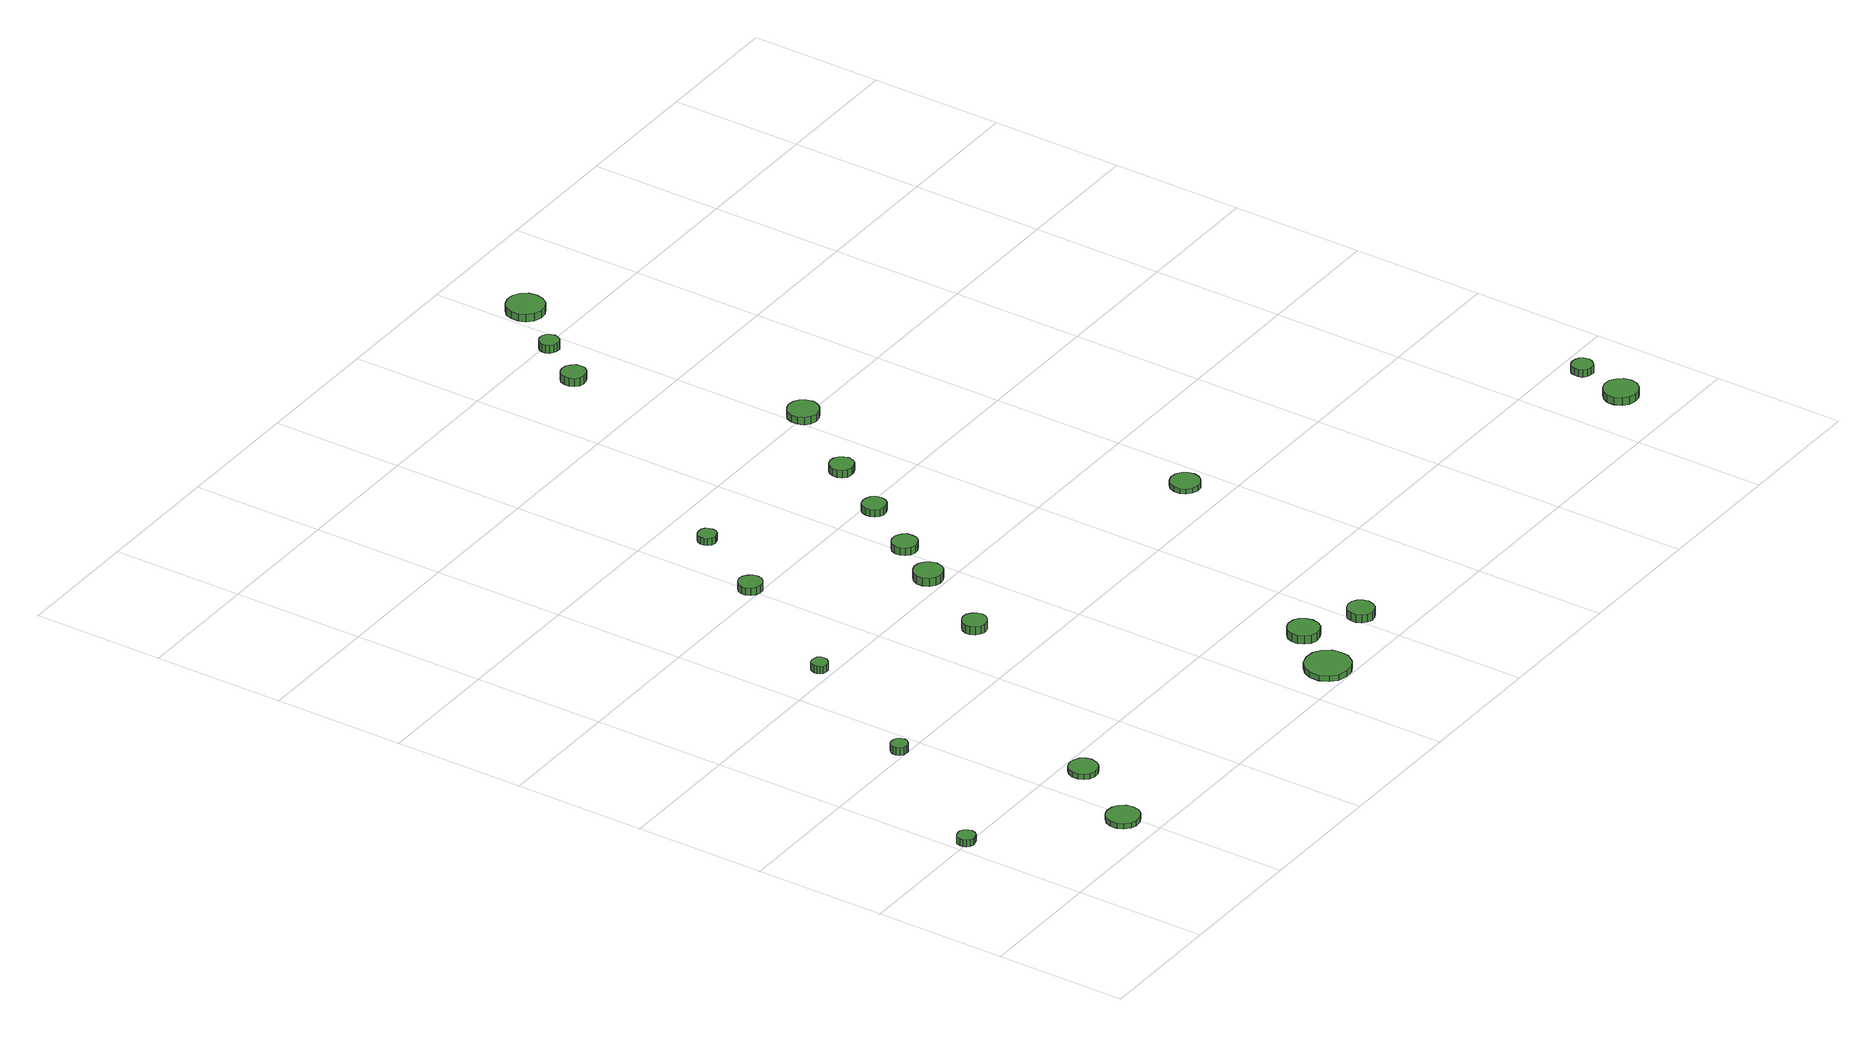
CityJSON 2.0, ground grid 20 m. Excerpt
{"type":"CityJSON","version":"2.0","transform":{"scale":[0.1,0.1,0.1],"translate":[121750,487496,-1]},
"CityObjects":{
"tree1":{"type":"SolitaryVegetationObject","attributes":{"function":"something"},"geometry":[{"type":"MultiSurface","lod":"1","boundaries":[[[0,1,2,3,4,5,6,7,8,9,10,11,12,13,14]],[[15,16,17,18,19,20,21,22,23,24,25,26,27,28,29]],[[0,29,28,1]],[[1,28,27,2]],[[2,27,26,3]],[[3,26,25,4]],[[4,25,24,5]],[[5,24,23,6]],[[6,23,22,7]],[[7,22,21,8]],[[8,21,20,9]],[[9,20,19,10]],[[10,19,18,11]],[[11,18,17,12]],[[12,17,16,13]],[[13,16,15,14]],[[14,15,29,0]]]}]},
"tree2":{"type":"SolitaryVegetationObject","attributes":{"function":"something"},"geometry":[{"type":"MultiSurface","lod":"1","boundaries":[[[30,31,32,33,34,35,36,37,38,39,40,41,42,43,44]],[[45,46,47,48,49,50,51,52,53,54,55,56,57,58,59]],[[30,59,58,31]],[[31,58,57,32]],[[32,57,56,33]],[[33,56,55,34]],[[34,55,54,35]],[[35,54,53,36]],[[36,53,52,37]],[[37,52,51,38]],[[38,51,50,39]],[[39,50,49,40]],[[40,49,48,41]],[[41,48,47,42]],[[42,47,46,43]],[[43,46,45,44]],[[44,45,59,30]]]}]},
"tree3":{"type":"SolitaryVegetationObject","attributes":{"function":"something"},"geometry":[{"type":"MultiSurface","lod":"1","boundaries":[[[60,61,62,63,64,65,66,67,68,69,70,71,72,73,74]],[[75,76,77,78,79,80,81,82,83,84,85,86,87,88,89]],[[60,89,88,61]],[[61,88,87,62]],[[62,87,86,63]],[[63,86,85,64]],[[64,85,84,65]],[[65,84,83,66]],[[66,83,82,67]],[[67,82,81,68]],[[68,81,80,69]],[[69,80,79,70]],[[70,79,78,71]],[[71,78,77,72]],[[72,77,76,73]],[[73,76,75,74]],[[74,75,89,60]]]}]},
"tree4":{"type":"SolitaryVegetationObject","attributes":{"function":"something"},"geometry":[{"type":"MultiSurface","lod":"1","boundaries":[[[90,91,92,93,94,95,96,97,98,99,100,101,102,103,104]],[[105,106,107,108,109,110,111,112,113,114,115,116,117,118,119]],[[90,119,118,91]],[[91,118,117,92]],[[92,117,116,93]],[[93,116,115,94]],[[94,115,114,95]],[[95,114,113,96]],[[96,113,112,97]],[[97,112,111,98]],[[98,111,110,99]],[[99,110,109,100]],[[100,109,108,101]],[[101,108,107,102]],[[102,107,106,103]],[[103,106,105,104]],[[104,105,119,90]]]}]},
"tree5":{"type":"SolitaryVegetationObject","attributes":{"function":"something"},"geometry":[{"type":"MultiSurface","lod":"1","boundaries":[[[120,121,122,123,124,125,126,127,128,129,130,131,132,133,134]],[[135,136,137,138,139,140,141,142,143,144,145,146,147,148,149]],[[120,149,148,121]],[[121,148,147,122]],[[122,147,146,123]],[[123,146,145,124]],[[124,145,144,125]],[[125,144,143,126]],[[126,143,142,127]],[[127,142,141,128]],[[128,141,140,129]],[[129,140,139,130]],[[130,139,138,131]],[[131,138,137,132]],[[132,137,136,133]],[[133,136,135,134]],[[134,135,149,120]]]}]},
"tree6":{"type":"SolitaryVegetationObject","attributes":{"function":"something"},"geometry":[{"type":"MultiSurface","lod":"1","boundaries":[[[150,151,152,153,154,155,156,157,158,159,160,161,162,163,164]],[[165,166,167,168,169,170,171,172,173,174,175,176,177,178,179]],[[150,179,178,151]],[[151,178,177,152]],[[152,177,176,153]],[[153,176,175,154]],[[154,175,174,155]],[[155,174,173,156]],[[156,173,172,157]],[[157,172,171,158]],[[158,171,170,159]],[[159,170,169,160]],[[160,169,168,161]],[[161,168,167,162]],[[162,167,166,163]],[[163,166,165,164]],[[164,165,179,150]]]}]},
"tree7":{"type":"SolitaryVegetationObject","attributes":{"function":"something"},"geometry":[{"type":"MultiSurface","lod":"1","boundaries":[[[180,181,182,183,184,185,186,187,188,189,190,191,192,193,194]],[[195,196,197,198,199,200,201,202,203,204,205,206,207,208,209]],[[180,209,208,181]],[[181,208,207,182]],[[182,207,206,183]],[[183,206,205,184]],[[184,205,204,185]],[[185,204,203,186]],[[186,203,202,187]],[[187,202,201,188]],[[188,201,200,189]],[[189,200,199,190]],[[190,199,198,191]],[[191,198,197,192]],[[192,197,196,193]],[[193,196,195,194]],[[194,195,209,180]]]}]},
"tree8":{"type":"SolitaryVegetationObject","attributes":{"function":"something"},"geometry":[{"type":"MultiSurface","lod":"1","boundaries":[[[210,211,212,213,214,215,216,217,218,219,220,221,222,223,224]],[[225,226,227,228,229,230,231,232,233,234,235,236,237,238,239]],[[210,239,238,211]],[[211,238,237,212]],[[212,237,236,213]],[[213,236,235,214]],[[214,235,234,215]],[[215,234,233,216]],[[216,233,232,217]],[[217,232,231,218]],[[218,231,230,219]],[[219,230,229,220]],[[220,229,228,221]],[[221,228,227,222]],[[222,227,226,223]],[[223,226,225,224]],[[224,225,239,210]]]}]},
"tree9":{"type":"SolitaryVegetationObject","attributes":{"function":"something"},"geometry":[{"type":"MultiSurface","lod":"1","boundaries":[[[240,241,242,243,244,245,246,247,248,249,250,251,252,253,254]],[[255,256,257,258,259,260,261,262,263,264,265,266,267,268,269]],[[240,269,268,241]],[[241,268,267,242]],[[242,267,266,243]],[[243,266,265,244]],[[244,265,264,245]],[[245,264,263,246]],[[246,263,262,247]],[[247,262,261,248]],[[248,261,260,249]],[[249,260,259,250]],[[250,259,258,251]],[[251,258,257,252]],[[252,257,256,253]],[[253,256,255,254]],[[254,255,269,240]]]}]},
"tree10":{"type":"SolitaryVegetationObject","attributes":{"function":"something"},"geometry":[{"type":"MultiSurface","lod":"1","boundaries":[[[270,271,272,273,274,275,276,277,278,279,280,281,282,283,284]],[[285,286,287,288,289,290,291,292,293,294,295,296,297,298,299]],[[270,299,298,271]],[[271,298,297,272]],[[272,297,296,273]],[[273,296,295,274]],[[274,295,294,275]],[[275,294,293,276]],[[276,293,292,277]],[[277,292,291,278]],[[278,291,290,279]],[[279,290,289,280]],[[280,289,288,281]],[[281,288,287,282]],[[282,287,286,283]],[[283,286,285,284]],[[284,285,299,270]]]}]},
"tree11":{"type":"SolitaryVegetationObject","attributes":{"function":"something"},"geometry":[{"type":"MultiSurface","lod":"1","boundaries":[[[300,301,302,303,304,305,306,307,308,309,310,311,312,313,314]],[[315,316,317,318,319,320,321,322,323,324,325,326,327,328,329]],[[300,329,328,301]],[[301,328,327,302]],[[302,327,326,303]],[[303,326,325,304]],[[304,325,324,305]],[[305,324,323,306]],[[306,323,322,307]],[[307,322,321,308]],[[308,321,320,309]],[[309,320,319,310]],[[310,319,318,311]],[[311,318,317,312]],[[312,317,316,313]],[[313,316,315,314]],[[314,315,329,300]]]}]},
"tree12":{"type":"SolitaryVegetationObject","attributes":{"function":"something"},"geometry":[{"type":"MultiSurface","lod":"1","boundaries":[[[330,331,332,333,334,335,336,337,338,339,340,341,342,343,344]],[[345,346,347,348,349,350,351,352,353,354,355,356,357,358,359]],[[330,359,358,331]],[[331,358,357,332]],[[332,357,356,333]],[[333,356,355,334]],[[334,355,354,335]],[[335,354,353,336]],[[336,353,352,337]],[[337,352,351,338]],[[338,351,350,339]],[[339,350,349,340]],[[340,349,348,341]],[[341,348,347,342]],[[342,347,346,343]],[[343,346,345,344]],[[344,345,359,330]]]}]},
"tree13":{"type":"SolitaryVegetationObject","attributes":{"function":"something"},"geometry":[{"type":"MultiSurface","lod":"1","boundaries":[[[360,361,362,363,364,365,366,367,368,369,370,371,372,373,374]],[[375,376,377,378,379,380,381,382,383,384,385,386,387,388,389]],[[360,389,388,361]],[[361,388,387,362]],[[362,387,386,363]],[[363,386,385,364]],[[364,385,384,365]],[[365,384,383,366]],[[366,383,382,367]],[[367,382,381,368]],[[368,381,380,369]],[[369,380,379,370]],[[370,379,378,371]],[[371,378,377,372]],[[372,377,376,373]],[[373,376,375,374]],[[374,375,389,360]]]}]},
"tree14":{"type":"SolitaryVegetationObject","attributes":{"function":"something"},"geometry":[{"type":"MultiSurface","lod":"1","boundaries":[[[390,391,392,393,394,395,396,397,398,399,400,401,402,403,404]],[[405,406,407,408,409,410,411,412,413,414,415,416,417,418,419]],[[390,419,418,391]],[[391,418,417,392]],[[392,417,416,393]],[[393,416,415,394]],[[394,415,414,395]],[[395,414,413,396]],[[396,413,412,397]],[[397,412,411,398]],[[398,411,410,399]],[[399,410,409,400]],[[400,409,408,401]],[[401,408,407,402]],[[402,407,406,403]],[[403,406,405,404]],[[404,405,419,390]]]}]},
"tree15":{"type":"SolitaryVegetationObject","attributes":{"function":"something"},"geometry":[{"type":"MultiSurface","lod":"1","boundaries":[[[420,421,422,423,424,425,426,427,428,429,430,431,432,433,434]],[[435,436,437,438,439,440,441,442,443,444,445,446,447,448,449]],[[420,449,448,421]],[[421,448,447,422]],[[422,447,446,423]],[[423,446,445,424]],[[424,445,444,425]],[[425,444,443,426]],[[426,443,442,427]],[[427,442,441,428]],[[428,441,440,429]],[[429,440,439,430]],[[430,439,438,431]],[[431,438,437,432]],[[432,437,436,433]],[[433,436,435,434]],[[434,435,449,420]]]}]},
"tree16":{"type":"SolitaryVegetationObject","attributes":{"function":"something"},"geometry":[{"type":"MultiSurface","lod":"1","boundaries":[[[450,451,452,453,454,455,456,457,458,459,460,461,462,463,464]],[[465,466,467,468,469,470,471,472,473,474,475,476,477,478,479]],[[450,479,478,451]],[[451,478,477,452]],[[452,477,476,453]],[[453,476,475,454]],[[454,475,474,455]],[[455,474,473,456]],[[456,473,472,457]],[[457,472,471,458]],[[458,471,470,459]],[[459,470,469,460]],[[460,469,468,461]],[[461,468,467,462]],[[462,467,466,463]],[[463,466,465,464]],[[464,465,479,450]]]}]},
"tree17":{"type":"SolitaryVegetationObject","attributes":{"function":"something"},"geometry":[{"type":"MultiSurface","lod":"1","boundaries":[[[480,481,482,483,484,485,486,487,488,489,490,491,492,493,494]],[[495,496,497,498,499,500,501,502,503,504,505,506,507,508,509]],[[480,509,508,481]],[[481,508,507,482]],[[482,507,506,483]],[[483,506,505,484]],[[484,505,504,485]],[[485,504,503,486]],[[486,503,502,487]],[[487,502,501,488]],[[488,501,500,489]],[[489,500,499,490]],[[490,499,498,491]],[[491,498,497,492]],[[492,497,496,493]],[[493,496,495,494]],[[494,495,509,480]]]}]},
"tree18":{"type":"SolitaryVegetationObject","attributes":{"function":"something"},"geometry":[{"type":"MultiSurface","lod":"1","boundaries":[[[510,511,512,513,514,515,516,517,518,519,520,521,522,523,524]],[[525,526,527,528,529,530,531,532,533,534,535,536,537,538,539]],[[510,539,538,511]],[[511,538,537,512]],[[512,537,536,513]],[[513,536,535,514]],[[514,535,534,515]],[[515,534,533,516]],[[516,533,532,517]],[[517,532,531,518]],[[518,531,530,519]],[[519,530,529,520]],[[520,529,528,521]],[[521,528,527,522]],[[522,527,526,523]],[[523,526,525,524]],[[524,525,539,510]]]}]},
"tree19":{"type":"SolitaryVegetationObject","attributes":{"function":"something"},"geometry":[{"type":"MultiSurface","lod":"1","boundaries":[[[540,541,542,543,544,545,546,547,548,549,550,551,552,553,554]],[[555,556,557,558,559,560,561,562,563,564,565,566,567,568,569]],[[540,569,568,541]],[[541,568,567,542]],[[542,567,566,543]],[[543,566,565,544]],[[544,565,564,545]],[[545,564,563,546]],[[546,563,562,547]],[[547,562,561,548]],[[548,561,560,549]],[[549,560,559,550]],[[550,559,558,551]],[[551,558,557,552]],[[552,557,556,553]],[[553,556,555,554]],[[554,555,569,540]]]}]},
"tree20":{"type":"SolitaryVegetationObject","attributes":{"function":"something"},"geometry":[{"type":"MultiSurface","lod":"1","boundaries":[[[570,571,572,573,574,575,576,577,578,579,580,581,582,583,584]],[[585,586,587,588,589,590,591,592,593,594,595,596,597,598,599]],[[570,599,598,571]],[[571,598,597,572]],[[572,597,596,573]],[[573,596,595,574]],[[574,595,594,575]],[[575,594,593,576]],[[576,593,592,577]],[[577,592,591,578]],[[578,591,590,579]],[[579,590,589,580]],[[580,589,588,581]],[[581,588,587,582]],[[582,587,586,583]],[[583,586,585,584]],[[584,585,599,570]]]}]},
"tree21":{"type":"SolitaryVegetationObject","attributes":{"function":"something"},"geometry":[{"type":"MultiSurface","lod":"1","boundaries":[[[600,601,602,603,604,605,606,607,608,609,610,611,612,613,614]],[[615,616,617,618,619,620,621,622,623,624,625,626,627,628,629]],[[600,629,628,601]],[[601,628,627,602]],[[602,627,626,603]],[[603,626,625,604]],[[604,625,624,605]],[[605,624,623,606]],[[606,623,622,607]],[[607,622,621,608]],[[608,621,620,609]],[[609,620,619,610]],[[610,619,618,611]],[[611,618,617,612]],[[612,617,616,613]],[[613,616,615,614]],[[614,615,629,600]]]}]},
"tree22":{"type":"SolitaryVegetationObject","attributes":{"function":"something"},"geometry":[{"type":"MultiSurface","lod":"1","boundaries":[[[630,631,632,633,634,635,636,637,638,639,640,641,642,643,644]],[[645,646,647,648,649,650,651,652,653,654,655,656,657,658,659]],[[630,659,658,631]],[[631,658,657,632]],[[632,657,656,633]],[[633,656,655,634]],[[634,655,654,635]],[[635,654,653,636]],[[636,653,652,637]],[[637,652,651,638]],[[638,651,650,639]],[[639,650,649,640]],[[640,649,648,641]],[[641,648,647,642]],[[642,647,646,643]],[[643,646,645,644]],[[644,645,659,630]]]}]}
},
"vertices":[
[36,204,18],[35,209,18],[31,214,18],[26,217,18],[21,217,18],[15,215,18],[11,212,18],[9,206,18],[9,201,18],[11,196,18],[15,192,18],[21,190,18],[26,191,18],[31,193,18],[35,198,18],[35,198,7],[31,193,7],[26,191,7],[21,190,7],[15,192,7],[11,196,7],[9,201,7],[9,206,7],[11,212,7],[15,215,7],[21,217,7],[26,217,7],[31,214,7],[35,209,7],[36,204,7],
[215,54,15],[213,65,15],[207,73,15],[198,78,15],[187,79,15],[178,76,15],[170,69,15],[166,60,15],[166,49,15],[170,40,15],[178,33,15],[187,30,15],[198,31,15],[207,36,15],[213,44,15],[213,44,7],[207,36,7],[198,31,7],[187,30,7],[178,33,7],[170,40,7],[166,49,7],[166,60,7],[170,69,7],[178,76,7],[187,79,7],[198,78,7],[207,73,7],[213,65,7],[215,54,7],
[173,406,25],[172,411,25],[169,416,25],[164,418,25],[159,419,25],[154,417,25],[150,414,25],[148,409,25],[148,404,25],[150,399,25],[154,395,25],[159,394,25],[164,394,25],[169,397,25],[172,401,25],[172,401,13],[169,397,13],[164,394,13],[159,394,13],[154,395,13],[150,399,13],[148,404,13],[148,409,13],[150,414,13],[154,417,13],[159,419,13],[164,418,13],[169,416,13],[172,411,13],[173,406,13],
[286,170,15],[284,178,15],[279,186,15],[271,190,15],[262,191,15],[253,188,15],[247,182,15],[243,174,15],[243,165,15],[247,157,15],[253,151,15],[262,148,15],[271,149,15],[279,154,15],[284,161,15],[284,161,7],[279,154,7],[271,149,7],[262,148,7],[253,151,7],[247,157,7],[243,165,7],[243,174,7],[247,182,7],[253,188,7],[262,191,7],[271,190,7],[279,186,7],[284,178,7],[286,170,7],
[290,617,23],[289,622,23],[286,626,23],[281,628,23],[276,629,23],[271,627,23],[268,624,23],[266,619,23],[266,614,23],[268,610,23],[271,606,23],[276,605,23],[281,605,23],[286,608,23],[289,612,23],[289,612,11],[286,608,11],[281,605,11],[276,605,11],[271,606,11],[268,610,11],[266,614,11],[266,619,11],[268,624,11],[271,627,11],[276,629,11],[281,628,11],[286,626,11],[289,622,11],[290,617,11],
[502,495,26],[500,503,26],[495,509,26],[489,513,26],[481,514,26],[474,511,26],[468,506,26],[465,499,26],[465,491,26],[468,484,26],[474,479,26],[481,477,26],[489,478,26],[495,482,26],[500,488,26],[500,488,13],[495,482,13],[489,478,13],[481,477,13],[474,479,13],[468,484,13],[465,491,13],[465,499,13],[468,506,13],[474,511,13],[481,514,13],[489,513,13],[495,509,13],[500,503,13],[502,495,13],
[421,815,19],[420,822,19],[415,828,19],[409,832,19],[402,833,19],[395,831,19],[389,826,19],[386,819,19],[386,812,19],[389,805,19],[395,800,19],[402,798,19],[409,798,19],[415,802,19],[420,808,19],[420,808,7],[415,802,7],[409,798,7],[402,798,7],[395,800,7],[389,805,7],[386,812,7],[386,819,7],[389,826,7],[395,831,7],[402,833,7],[409,832,7],[415,828,7],[420,822,7],[421,815,7],
[707,34,16],[705,48,16],[696,60,16],[684,67,16],[670,68,16],[656,64,16],[646,55,16],[640,42,16],[640,27,16],[646,14,16],[656,5,16],[670,1,16],[684,2,16],[696,9,16],[705,21,16],[705,21,7],[696,9,7],[684,2,7],[670,1,7],[656,5,7],[646,14,7],[640,27,7],[640,42,7],[646,55,7],[656,64,7],[670,68,7],[684,67,7],[696,60,7],[705,48,7],[707,34,7],
[586,626,19],[584,635,19],[579,642,19],[571,647,19],[562,648,19],[554,645,19],[547,639,19],[543,631,19],[543,622,19],[547,613,19],[554,607,19],[562,605,19],[571,606,19],[579,610,19],[584,617,19],[584,617,6],[579,610,6],[571,606,6],[562,605,6],[554,607,6],[547,613,6],[543,622,6],[543,631,6],[547,639,6],[554,645,6],[562,648,6],[571,647,6],[579,642,6],[584,635,6],[586,626,6],
[488,934,19],[487,939,19],[484,944,19],[479,947,19],[473,947,19],[468,946,19],[463,942,19],[461,937,19],[461,931,19],[463,926,19],[468,922,19],[473,920,19],[479,921,19],[484,924,19],[487,928,19],[487,928,8],[484,924,8],[479,921,8],[473,920,8],[468,922,8],[463,926,8],[461,931,8],[461,937,8],[463,942,8],[468,946,8],[473,947,8],[479,947,8],[484,944,8],[487,939,8],[488,934,8],
[746,108,23],[744,117,23],[739,125,23],[730,130,23],[720,131,23],[711,128,23],[704,121,23],[700,112,23],[700,103,23],[704,94,23],[711,87,23],[720,84,23],[730,85,23],[739,90,23],[744,98,23],[744,98,10],[739,90,10],[730,85,10],[720,84,10],[711,87,10],[704,94,10],[700,103,10],[700,112,10],[704,121,10],[711,128,10],[720,131,10],[730,130,10],[739,125,10],[744,117,10],[746,108,10],
[629,696,18],[628,704,18],[623,710,18],[616,714,18],[608,715,18],[601,712,18],[595,707,18],[592,700,18],[592,692,18],[595,685,18],[601,680,18],[608,677,18],[616,678,18],[623,682,18],[628,688,18],[628,688,6],[623,682,6],[616,678,6],[608,677,6],[601,680,6],[595,685,6],[592,692,6],[592,700,6],[595,707,6],[601,712,6],[608,715,6],[616,714,6],[623,710,6],[628,704,6],[629,696,6],
[827,68,25],[825,76,25],[820,83,25],[813,87,25],[805,88,25],[797,85,25],[791,80,25],[788,72,25],[788,64,25],[791,56,25],[797,51,25],[805,48,25],[813,49,25],[820,53,25],[825,60,25],[825,60,12],[820,53,12],[813,49,12],[805,48,12],[797,51,12],[791,56,12],[788,64,12],[788,72,12],[791,80,12],[797,85,12],[805,88,12],[813,87,12],[820,83,12],[825,76,12],[827,68,12],
[687,786,18],[685,793,18],[681,799,18],[674,802,18],[667,803,18],[660,801,18],[655,796,18],[652,789,18],[652,782,18],[655,775,18],[660,770,18],[667,768,18],[674,769,18],[681,772,18],[685,778,18],[685,778,6],[681,772,6],[674,769,6],[667,768,6],[660,770,6],[655,775,6],[652,782,6],[652,789,6],[655,796,6],[660,801,6],[667,803,6],[674,802,6],[681,799,6],[685,793,6],[687,786,6],
[748,880,18],[746,887,18],[742,893,18],[735,897,18],[728,898,18],[720,895,18],[715,890,18],[712,884,18],[712,876,18],[715,869,18],[720,864,18],[728,862,18],[735,863,18],[742,866,18],[746,872,18],[746,872,6],[742,866,6],[735,863,6],[728,862,6],[720,864,6],[715,869,6],[712,876,6],[712,884,6],[715,890,6],[720,895,6],[728,898,6],[735,897,6],[742,893,6],[746,887,6],[748,880,6],
[983,462,14],[981,471,14],[976,478,14],[968,483,14],[959,484,14],[950,481,14],[943,475,14],[939,467,14],[939,457,14],[943,449,14],[950,443,14],[959,440,14],[968,441,14],[976,446,14],[981,453,14],[981,453,6],[976,446,6],[968,441,6],[959,440,6],[950,443,6],[943,449,6],[939,457,6],[939,467,6],[943,475,6],[950,481,6],[959,484,6],[968,483,6],[976,478,6],[981,471,6],[983,462,6],
[832,996,26],[830,1005,26],[824,1013,26],[816,1018,26],[806,1019,26],[797,1016,26],[790,1010,26],[786,1001,26],[786,991,26],[790,982,26],[797,976,26],[806,973,26],[816,974,26],[824,979,26],[830,987,26],[830,987,14],[824,979,14],[816,974,14],[806,973,14],[797,976,14],[790,982,14],[786,991,14],[786,1001,14],[790,1010,14],[797,1016,14],[806,1019,14],[816,1018,14],[824,1013,14],[830,1005,14],[832,996,14],
[732,1315,25],[731,1322,25],[726,1328,25],[720,1332,25],[712,1333,25],[705,1331,25],[699,1326,25],[696,1319,25],[696,1311,25],[699,1304,25],[705,1299,25],[712,1297,25],[720,1298,25],[726,1301,25],[731,1308,25],[731,1308,12],[726,1301,12],[720,1298,12],[712,1297,12],[705,1299,12],[699,1304,12],[696,1311,12],[696,1319,12],[699,1326,12],[705,1331,12],[712,1333,12],[720,1332,12],[726,1328,12],[731,1322,12],[732,1315,12],
[784,1392,21],[782,1398,21],[779,1403,21],[774,1406,21],[767,1407,21],[762,1405,21],[757,1401,21],[755,1395,21],[755,1389,21],[757,1384,21],[762,1380,21],[767,1378,21],[774,1378,21],[779,1381,21],[782,1386,21],[782,1386,8],[779,1381,8],[774,1378,8],[767,1378,8],[762,1380,8],[757,1384,8],[755,1389,8],[755,1395,8],[757,1401,8],[762,1405,8],[767,1407,8],[774,1406,8],[779,1403,8],[782,1398,8],[784,1392,8],
[858,1472,20],[856,1484,20],[849,1493,20],[839,1499,20],[827,1500,20],[816,1496,20],[807,1489,20],[803,1478,20],[803,1466,20],[807,1456,20],[816,1448,20],[827,1444,20],[839,1445,20],[849,1451,20],[856,1461,20],[856,1461,8],[849,1451,8],[839,1445,8],[827,1444,8],[816,1448,8],[807,1456,8],[803,1466,8],[803,1478,8],[807,1489,8],[816,1496,8],[827,1500,8],[839,1499,8],[849,1493,8],[856,1484,8],[858,1472,8],
[1503,80,27],[1501,91,27],[1494,99,27],[1485,105,27],[1475,106,27],[1464,102,27],[1457,95,27],[1452,86,27],[1452,75,27],[1457,65,27],[1464,58,27],[1475,55,27],[1485,56,27],[1494,61,27],[1501,70,27],[1501,70,15],[1494,61,15],[1485,56,15],[1475,55,15],[1464,58,15],[1457,65,15],[1452,75,15],[1452,86,15],[1457,95,15],[1464,102,15],[1475,106,15],[1485,105,15],[1494,99,15],[1501,91,15],[1503,80,15],
[1519,161,25],[1517,168,25],[1513,173,25],[1508,176,25],[1501,177,25],[1495,175,25],[1490,171,25],[1488,165,25],[1488,158,25],[1490,152,25],[1495,148,25],[1501,146,25],[1508,146,25],[1513,150,25],[1517,155,25],[1517,155,13],[1513,150,13],[1508,146,13],[1501,146,13],[1495,148,13],[1490,152,13],[1488,158,13],[1488,165,13],[1490,171,13],[1495,175,13],[1501,177,13],[1508,176,13],[1513,173,13],[1517,168,13],[1519,161,13]
]}
